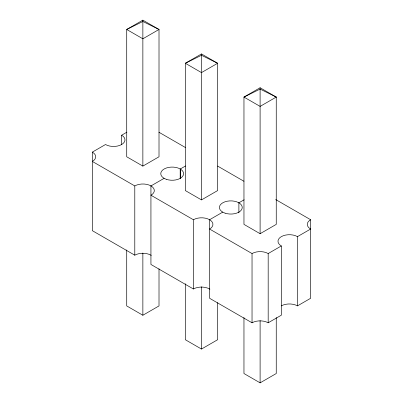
<?xml version="1.0" encoding="UTF-8"?>
<svg xmlns="http://www.w3.org/2000/svg" width="403" height="403" viewBox="0 0 403 403"><rect width="100%" height="100%" fill="white"/><g stroke="black" fill="none" stroke-linecap="round" stroke-linejoin="round"><path stroke-width="0.6" d="M275.677 199.545L310.688 219.761L309.534 220.446A11.415 6.589 0 0 0 309.736 228.471L310.688 229.005L297.474 236.632A11.415 6.589 0 0 0 281.329 236.632A11.415 6.589 0 0 0 281.329 245.956L281.329 315.201L268.181 322.793A11.415 6.589 0 0 0 252.036 322.793L209.56 298.265L209.56 219.746L222.743 212.129M142.864 20.15L126.718 29.469L126.718 156.777L142.864 166.101L159.009 156.777L159.009 29.469L142.864 20.15L142.864 166.101M201.485 53.952L185.34 63.271L185.34 190.579L201.485 199.903L217.63 190.579L217.63 63.271L201.485 53.952L201.485 199.903M151.311 255.371L150.934 255.19A11.415 6.589 0 0 0 134.788 255.19L92.312 230.662L92.312 152.138L105.495 144.526A11.415 6.589 0 0 0 121.641 144.526A11.415 6.589 0 0 0 121.641 135.207L126.92 132.159M260.106 87.753L243.961 97.078L243.961 224.38L260.106 233.705L276.251 224.38L276.251 97.078L260.106 87.753L260.106 233.705M209.933 289.173L209.56 288.991A11.415 6.589 0 0 0 193.41 288.991L150.934 264.464L150.934 185.939L164.122 178.328M185.536 165.965L180.227 169.028L180.227 178.474M238.848 202.83L244.158 199.767M126.718 249.931L126.718 305.922L142.864 315.247L159.009 305.922L159.009 268.806M209.56 219.746L209.933 219.927A11.415 6.589 0 0 1 211.157 227.917L209.56 229.02L252.036 253.547A11.415 6.589 0 0 1 268.181 253.547L281.329 245.956M185.34 283.732L185.34 339.729L201.485 349.048L217.63 339.729L217.63 302.608M281.329 305.882A11.415 6.589 0 0 1 297.474 305.882L310.688 298.25L310.688 219.761M243.961 317.534L243.961 373.531L260.106 382.85L276.251 373.531L276.251 317.534M92.312 152.138L92.685 152.319A11.415 6.589 0 0 1 93.909 160.313L92.312 161.417L134.788 185.939A11.415 6.589 0 0 1 150.974 185.919M150.934 185.939L151.311 186.121A11.415 6.589 0 0 1 152.536 194.115L150.934 195.218L193.41 219.746L193.41 288.991M158.968 132.255L185.365 147.493M217.595 166.056L243.986 181.295M297.474 236.632L297.474 305.882M268.181 253.547L268.181 322.793M260.106 320.566L260.106 382.85M252.036 253.547L252.036 322.793M238.888 202.81L238.888 212.88M201.485 286.765L201.485 349.048M180.267 169.008L180.267 178.448M142.864 252.963L142.864 315.247M134.788 185.939L134.788 255.19M121.641 135.207L121.641 144.647M193.45 219.721A11.415 6.589 0 0 1 209.595 219.721M159.009 29.469L142.864 38.794L126.718 29.469L142.864 21.48L159.009 29.469M217.63 63.271L201.485 72.595L185.34 63.271L201.485 55.282L217.63 63.271M276.251 97.078L260.106 106.397L243.961 97.078L260.106 89.083L276.251 97.078M166.484 179.375A11.415 6.589 0 0 0 183.607 173.668A11.415 6.589 0 0 0 166.484 167.96A11.415 6.589 0 0 0 166.484 179.375M225.106 213.177A11.415 6.589 0 0 0 242.233 207.469A11.415 6.589 0 0 0 225.106 201.762A11.415 6.589 0 0 0 225.106 213.177"/></g></svg>
